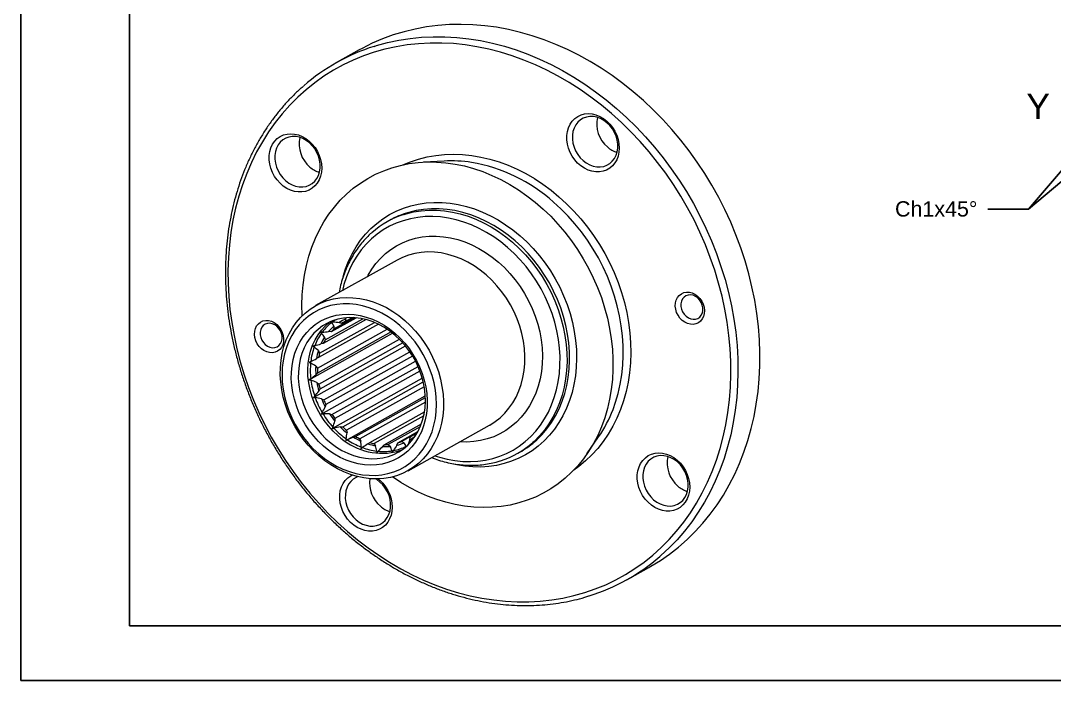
# Model space of a CAD drawing. Header units: millimetres. Extents: x 2429 to 2877, y 1091 to 1407.
# Drawn here: x 2429 to 2631.2, y 1091 to 1220.1 of the extents above; entities that cross this region are included whole.
import ezdxf
from ezdxf import colors
from ezdxf.entities.mleader import LeaderData, LeaderLine
from ezdxf.math import Vec2, Vec3

# ---------------------------------------------------------------- set-up
doc = ezdxf.new("R2010")
doc.units = ezdxf.units.MM
doc.linetypes.add('ACAD_ISO05W100', pattern=[33, 24, -3, 0, -3, 0, -3])
doc.layers.add('AM_5', color=3, linetype='Continuous', lineweight=25)
doc.layers.add('AM_BOR', color=2, linetype='ACAD_ISO05W100', lineweight=35)
doc.styles.get("Standard").update_dxf_attribs({"font": 'arial.ttf'})

# ---------------------------------------------------------------- blocks, each defined once
blk = doc.blocks.new('A3 ZTL')
for p, q in [((19.57, 280.82), (19.57, 9.78)), ((19.57, 9.78), (401.17, 9.78))]:
    blk.add_line(p, q)
at = {"layer": 'AM_BOR', "color": 135, "linetype": 'Continuous', "lineweight": 25}
for p, q in [((0, 0), (0, 290.61)), ((410.96, 0), (0, 0))]:
    blk.add_line(p, q, dxfattribs=at)

msp = doc.modelspace()

# ---------------------------------------------------------------- linework, layer by layer
at = {"color": 7, "linetype": 'Continuous', "lineweight": 15}
for p, q in [((2495.244, 1214.327), (2490.948, 1211.924)), ((2511.859, 1192.605), (2507.837, 1192.395)), ((2501.262, 1181.028), (2500.756, 1180.745)), ((2502.648, 1173.21), (2486.727, 1164.305)), ((2498.986, 1160.677), (2487.294, 1154.138)), ((2487.496, 1155.005), (2498.24, 1161.014)), ((2496.589, 1161.574), (2488.198, 1156.88)), ((2488.599, 1157.625), (2495.935, 1161.729)), ((2494.588, 1161.878), (2489.735, 1159.163)), ((2490.305, 1160.266), (2490.31, 1159.74)), ((2490.31, 1159.74), (2494.172, 1161.901)), ((2491.809, 1160.844), (2491.348, 1161.032)), ((2492.07, 1160.99), (2491.809, 1160.844)), ((2492.522, 1161.216), (2493.868, 1161.968)), ((2492.637, 1161.703), (2492.522, 1161.216)), ((2492.637, 1161.703), (2492.596, 1161.866)), ((2494.29, 1161.816), (2494.088, 1161.961)), ((2485.485, 1149.793), (2501.778, 1158.905)), ((2487.071, 1152.043), (2500.723, 1159.678)), ((2501.461, 1159.151), (2487.082, 1151.109)), ((2488.475, 1158.156), (2488.599, 1157.625)), ((2489.735, 1159.163), (2489.266, 1159.225)), ((2486.288, 1146.356), (2504.283, 1156.421)), ((2487.351, 1148.925), (2503.095, 1157.731)), ((2503.757, 1157.035), (2487.573, 1147.983)), ((2488.198, 1156.88), (2487.75, 1156.811)), ((2487.294, 1154.138), (2486.896, 1153.942)), ((2487.261, 1155.507), (2487.496, 1155.005)), ((2488.318, 1145.849), (2505.15, 1155.263)), ((2505.685, 1154.436), (2488.737, 1144.957)), ((2486.74, 1152.486), (2487.071, 1152.043)), ((2487.811, 1143.102), (2506.257, 1153.42)), ((2489.912, 1143.006), (2506.739, 1152.418)), ((2487.082, 1151.109), (2486.758, 1150.799)), ((2489.958, 1140.237), (2507.576, 1150.09)), ((2507.11, 1151.511), (2490.502, 1142.221)), ((2486.944, 1149.281), (2487.351, 1148.925)), ((2492.031, 1140.576), (2507.76, 1149.374)), ((2507.949, 1148.446), (2492.755, 1139.947)), ((2487.573, 1147.983), (2487.344, 1147.578)), ((2487.861, 1146.094), (2488.318, 1145.849)), ((2492.596, 1137.939), (2508.158, 1146.643)), ((2494.543, 1138.711), (2508.173, 1146.334)), ((2488.737, 1144.957), (2488.617, 1144.483)), ((2508.179, 1145.45), (2495.356, 1138.278)), ((2489.433, 1143.126), (2489.912, 1143.006)), ((2490.502, 1142.221), (2490.498, 1141.708)), ((2497.291, 1137.529), (2508.006, 1143.522)), ((2507.86, 1142.755), (2498.141, 1137.318)), ((2491.561, 1140.563), (2492.031, 1140.576)), ((2492.755, 1139.947), (2492.868, 1139.426)), ((2500.1, 1137.103), (2507.407, 1141.19)), ((2507.186, 1140.625), (2500.935, 1137.129)), ((2504.788, 1132.013), (2520.71, 1140.918)), ((2494.111, 1138.566), (2494.543, 1138.711)), ((2495.356, 1138.278), (2495.579, 1137.783)), ((2502.796, 1137.461), (2506.724, 1139.658)), ((2505.621, 1138.873), (2503.562, 1137.721)), ((2505.153, 1138.069), (2505.209, 1138.58)), ((2506.633, 1139.492), (2505.858, 1139.058)), ((2505.858, 1139.058), (2506.302, 1138.938)), ((2539.773, 1135.297), (2542.057, 1138.613)), ((2496.924, 1137.261), (2497.291, 1137.529)), ((2498.141, 1137.318), (2498.46, 1136.88)), ((2499.822, 1136.729), (2500.1, 1137.103)), ((2500.935, 1137.129), (2501.329, 1136.774)), ((2502.624, 1137.004), (2502.796, 1137.461)), ((2503.562, 1137.721), (2504.008, 1137.473)), ((2526.14, 1135.361), (2526.645, 1135.644)), ((2547.573, 1110.684), (2551.869, 1113.087))]:
    msp.add_line(p, q, dxfattribs=at)
at = {"color": 7, "linetype": 'Continuous', "lineweight": 15, "flags": 128}
for points in [[(2551.869, 1113.087), (2552.257, 1113.307), (2554.134, 1114.457), (2555.944, 1115.715), (2557.684, 1117.076), (2559.35, 1118.538), (2560.939, 1120.098), (2562.446, 1121.753), (2563.87, 1123.498), (2565.206, 1125.331), (2566.452, 1127.246), (2567.605, 1129.241), (2568.662, 1131.31), (2569.622, 1133.449), (2570.482, 1135.654), (2571.241, 1137.92), (2571.896, 1140.241), (2572.447, 1142.613), (2572.891, 1145.031), (2573.229, 1147.49), (2573.459, 1149.983), (2573.581, 1152.507), (2573.595, 1155.054), (2573.501, 1157.62), (2573.298, 1160.2), (2572.988, 1162.787), (2572.57, 1165.376), (2572.046, 1167.961), (2571.418, 1170.538), (2570.685, 1173.099), (2569.851, 1175.64), (2568.916, 1178.155), (2567.883, 1180.639), (2566.755, 1183.086), (2565.532, 1185.492), (2564.219, 1187.85), (2562.817, 1190.156), (2561.331, 1192.404), (2559.763, 1194.591), (2558.116, 1196.71), (2556.394, 1198.758), (2554.602, 1200.73), (2552.742, 1202.622), (2550.819, 1204.43), (2548.837, 1206.149), (2546.8, 1207.777), (2544.712, 1209.309), (2542.579, 1210.742), (2540.405, 1212.074), (2538.194, 1213.3), (2535.952, 1214.42), (2533.683, 1215.429), (2531.391, 1216.327), (2529.083, 1217.11), (2526.763, 1217.778), (2524.436, 1218.329), (2522.107, 1218.761), (2519.781, 1219.074), (2517.463, 1219.268), (2515.159, 1219.341), (2512.873, 1219.293), (2510.61, 1219.125), (2508.374, 1218.837), (2506.172, 1218.43), (2504.008, 1217.904), (2501.885, 1217.261), (2499.81, 1216.501), (2497.786, 1215.628), (2495.818, 1214.642), (2495.244, 1214.327)], [(2544.58, 1201.898), (2542.59, 1203.555), (2540.547, 1205.119), (2538.456, 1206.585), (2536.322, 1207.952), (2534.15, 1209.215), (2531.943, 1210.372), (2529.708, 1211.421), (2527.449, 1212.359), (2525.17, 1213.184), (2522.877, 1213.895), (2520.575, 1214.489), (2518.27, 1214.966), (2515.965, 1215.324), (2513.666, 1215.563), (2511.379, 1215.682), (2509.108, 1215.681), (2506.858, 1215.559), (2504.634, 1215.318), (2502.441, 1214.958), (2500.285, 1214.478), (2498.168, 1213.882), (2496.097, 1213.169), (2494.076, 1212.341), (2492.109, 1211.401), (2490.201, 1210.35), (2488.355, 1209.19), (2486.576, 1207.925), (2484.868, 1206.556), (2483.235, 1205.088), (2481.679, 1203.522), (2480.205, 1201.863), (2478.816, 1200.115), (2477.514, 1198.28), (2476.304, 1196.364), (2475.186, 1194.37), (2474.164, 1192.302), (2473.241, 1190.166), (2472.417, 1187.965), (2471.695, 1185.706), (2471.077, 1183.392), (2470.563, 1181.029), (2470.156, 1178.622), (2469.855, 1176.176), (2469.662, 1173.697), (2469.576, 1171.191), (2469.599, 1168.661), (2469.73, 1166.115), (2469.969, 1163.558), (2470.314, 1160.995), (2470.767, 1158.433), (2471.324, 1155.876), (2471.986, 1153.33), (2472.751, 1150.801), (2473.617, 1148.295), (2474.583, 1145.816), (2475.645, 1143.372), (2476.802, 1140.965), (2478.051, 1138.603), (2479.39, 1136.291), (2480.815, 1134.032), (2482.324, 1131.833), (2483.913, 1129.698), (2485.578, 1127.632), (2487.317, 1125.64), (2489.124, 1123.725), (2490.997, 1121.892), (2492.93, 1120.145), (2494.92, 1118.488), (2496.963, 1116.924), (2499.054, 1115.458), (2501.188, 1114.091), (2503.36, 1112.828), (2505.567, 1111.671), (2507.802, 1110.622), (2510.062, 1109.684), (2512.34, 1108.859), (2514.633, 1108.148), (2516.935, 1107.554), (2519.24, 1107.077), (2521.545, 1106.719), (2523.844, 1106.48), (2526.131, 1106.361), (2528.402, 1106.362), (2530.652, 1106.484), (2532.876, 1106.725), (2535.069, 1107.085), (2537.226, 1107.565), (2539.342, 1108.161), (2541.413, 1108.874), (2543.434, 1109.702), (2545.401, 1110.642), (2547.31, 1111.693), (2549.155, 1112.853), (2550.934, 1114.118), (2552.642, 1115.487), (2554.276, 1116.955), (2555.831, 1118.521), (2557.305, 1120.179), (2558.694, 1121.928), (2559.996, 1123.763), (2561.207, 1125.679), (2562.324, 1127.673), (2563.346, 1129.741), (2564.27, 1131.877), (2565.093, 1134.078), (2565.815, 1136.337), (2566.433, 1138.651), (2566.947, 1141.014), (2567.354, 1143.421), (2567.655, 1145.867), (2567.848, 1148.346), (2567.934, 1150.852), (2567.911, 1153.382), (2567.78, 1155.928), (2567.542, 1158.485), (2567.196, 1161.048), (2566.744, 1163.61), (2566.186, 1166.167), (2565.524, 1168.713), (2564.759, 1171.242), (2563.893, 1173.748), (2562.928, 1176.226), (2561.865, 1178.671), (2560.708, 1181.078), (2559.459, 1183.44), (2558.12, 1185.752), (2556.695, 1188.011), (2555.186, 1190.21), (2553.597, 1192.345), (2551.932, 1194.411), (2550.194, 1196.403), (2548.386, 1198.318), (2546.514, 1200.151), (2544.58, 1201.898)], [(2543.651, 1200.428), (2544.259, 1199.831), (2544.796, 1199.155), (2545.251, 1198.416), (2545.615, 1197.628), (2545.879, 1196.81), (2546.038, 1195.977), (2546.089, 1195.149), (2546.031, 1194.342), (2545.865, 1193.573), (2545.593, 1192.86), (2545.223, 1192.217), (2544.763, 1191.659), (2544.22, 1191.196), (2543.609, 1190.839), (2542.94, 1190.596), (2542.23, 1190.471), (2541.492, 1190.467), (2540.743, 1190.585), (2539.998, 1190.822), (2539.274, 1191.172), (2538.586, 1191.629), (2537.948, 1192.182), (2537.374, 1192.82), (2536.877, 1193.53), (2536.466, 1194.295), (2536.151, 1195.1), (2535.939, 1195.928), (2535.833, 1196.761), (2535.837, 1197.581), (2535.95, 1198.371), (2536.169, 1199.113), (2536.491, 1199.793), (2536.907, 1200.395), (2537.41, 1200.907), (2537.988, 1201.318), (2538.63, 1201.619), (2539.321, 1201.804), (2540.047, 1201.868), (2540.793, 1201.811), (2541.542, 1201.633), (2542.278, 1201.339), (2542.986, 1200.934), (2543.651, 1200.428)], [(2543.693, 1200.08), (2543.073, 1200.548), (2542.41, 1200.913), (2541.722, 1201.167), (2541.025, 1201.303), (2540.336, 1201.319), (2539.672, 1201.212), (2539.049, 1200.987), (2538.484, 1200.649), (2537.99, 1200.205), (2537.578, 1199.668), (2537.26, 1199.05), (2537.042, 1198.366), (2536.931, 1197.634), (2536.929, 1196.871), (2537.036, 1196.096), (2537.249, 1195.328), (2537.564, 1194.586), (2537.972, 1193.889), (2538.464, 1193.253), (2539.027, 1192.694), (2539.647, 1192.226), (2540.309, 1191.861), (2540.998, 1191.607), (2541.695, 1191.471), (2542.384, 1191.456), (2543.048, 1191.562), (2543.67, 1191.787), (2544.236, 1192.126), (2544.73, 1192.569), (2545.142, 1193.107), (2545.46, 1193.725), (2545.678, 1194.408), (2545.789, 1195.141), (2545.791, 1195.904), (2545.684, 1196.679), (2545.47, 1197.447), (2545.156, 1198.189), (2544.748, 1198.886), (2544.256, 1199.522), (2543.693, 1200.08)], [(2485.468, 1196.503), (2486.075, 1195.905), (2486.612, 1195.23), (2487.068, 1194.49), (2487.431, 1193.703), (2487.696, 1192.884), (2487.855, 1192.052), (2487.906, 1191.223), (2487.848, 1190.416), (2487.681, 1189.648), (2487.41, 1188.935), (2487.04, 1188.292), (2486.579, 1187.733), (2486.037, 1187.271), (2485.425, 1186.914), (2484.757, 1186.67), (2484.047, 1186.546), (2483.309, 1186.542), (2482.56, 1186.66), (2481.815, 1186.896), (2481.091, 1187.247), (2480.403, 1187.704), (2479.765, 1188.257), (2479.191, 1188.895), (2478.693, 1189.604), (2478.283, 1190.37), (2477.968, 1191.175), (2477.756, 1192.003), (2477.65, 1192.836), (2477.654, 1193.656), (2477.766, 1194.445), (2477.986, 1195.188), (2478.307, 1195.868), (2478.724, 1196.47), (2479.227, 1196.982), (2479.805, 1197.393), (2480.447, 1197.694), (2481.138, 1197.879), (2481.864, 1197.943), (2482.61, 1197.886), (2483.358, 1197.708), (2484.095, 1197.414), (2484.803, 1197.009), (2485.468, 1196.503)], [(2485.51, 1196.155), (2484.89, 1196.623), (2484.227, 1196.988), (2483.539, 1197.242), (2482.841, 1197.378), (2482.152, 1197.393), (2481.488, 1197.287), (2480.866, 1197.062), (2480.301, 1196.723), (2479.806, 1196.28), (2479.395, 1195.743), (2479.076, 1195.124), (2478.859, 1194.441), (2478.748, 1193.708), (2478.745, 1192.945), (2478.852, 1192.17), (2479.066, 1191.402), (2479.381, 1190.661), (2479.789, 1189.963), (2480.28, 1189.327), (2480.843, 1188.769), (2481.464, 1188.301), (2482.126, 1187.936), (2482.814, 1187.682), (2483.512, 1187.546), (2484.201, 1187.531), (2484.865, 1187.637), (2485.487, 1187.862), (2486.052, 1188.201), (2486.547, 1188.644), (2486.958, 1189.181), (2487.277, 1189.799), (2487.494, 1190.483), (2487.606, 1191.215), (2487.608, 1191.979), (2487.501, 1192.754), (2487.287, 1193.521), (2486.972, 1194.263), (2486.564, 1194.961), (2486.073, 1195.596), (2485.51, 1196.155)], [(2484.104, 1162.34), (2484.099, 1162.43), (2484.043, 1164.432), (2484.096, 1166.414), (2484.258, 1168.367), (2484.528, 1170.286), (2484.905, 1172.163), (2485.388, 1173.992), (2485.975, 1175.765), (2486.664, 1177.477), (2487.452, 1179.122), (2488.337, 1180.693), (2489.316, 1182.185), (2490.384, 1183.593), (2491.539, 1184.912), (2492.776, 1186.136), (2494.09, 1187.262), (2495.478, 1188.285), (2496.933, 1189.202), (2498.451, 1190.01), (2500.027, 1190.705), (2501.654, 1191.285), (2503.326, 1191.749), (2505.039, 1192.093), (2506.786, 1192.318), (2508.56, 1192.423), (2510.355, 1192.406), (2512.164, 1192.269), (2513.982, 1192.01), (2515.802, 1191.633), (2517.617, 1191.137), (2519.42, 1190.525), (2521.206, 1189.798), (2522.967, 1188.96), (2524.699, 1188.014), (2526.393, 1186.962), (2528.045, 1185.809), (2529.648, 1184.558), (2531.197, 1183.214), (2532.686, 1181.783), (2534.109, 1180.268), (2535.463, 1178.676), (2536.741, 1177.013), (2537.939, 1175.283), (2539.053, 1173.494), (2540.079, 1171.651), (2541.014, 1169.762), (2541.853, 1167.833), (2542.595, 1165.871), (2543.235, 1163.883), (2543.773, 1161.876), (2544.206, 1159.857), (2544.532, 1157.835), (2544.75, 1155.814), (2544.861, 1153.804), (2544.862, 1151.811), (2544.754, 1149.843), (2544.538, 1147.906), (2544.215, 1146.007), (2543.784, 1144.153), (2543.249, 1142.352), (2542.611, 1140.608), (2541.872, 1138.929), (2541.035, 1137.32), (2540.103, 1135.788), (2539.079, 1134.337), (2537.966, 1132.973), (2536.77, 1131.701), (2535.494, 1130.526), (2534.142, 1129.451), (2532.72, 1128.48), (2531.233, 1127.617), (2529.686, 1126.866), (2528.084, 1126.228), (2526.433, 1125.706), (2524.74, 1125.301), (2523.009, 1125.016), (2521.248, 1124.851), (2519.463, 1124.808), (2517.66, 1124.885), (2515.845, 1125.083), (2514.026, 1125.401), (2512.208, 1125.838), (2510.398, 1126.392), (2508.602, 1127.061), (2506.828, 1127.844), (2505.08, 1128.737), (2503.367, 1129.736), (2501.741, 1130.806)], [(2561.392, 1166.164), (2561.836, 1165.708), (2562.206, 1165.179), (2562.486, 1164.597), (2562.668, 1163.984), (2562.742, 1163.364), (2562.708, 1162.761), (2562.565, 1162.197), (2562.32, 1161.695), (2561.982, 1161.274), (2561.564, 1160.949), (2561.081, 1160.734), (2560.553, 1160.637), (2560, 1160.661), (2559.443, 1160.806), (2558.903, 1161.066), (2558.402, 1161.431), (2557.958, 1161.886), (2557.588, 1162.415), (2557.307, 1162.997), (2557.126, 1163.61), (2557.051, 1164.23), (2557.086, 1164.834), (2557.228, 1165.397), (2557.474, 1165.899), (2557.812, 1166.321), (2558.23, 1166.645), (2558.713, 1166.86), (2559.241, 1166.957), (2559.794, 1166.933), (2560.351, 1166.788), (2560.891, 1166.528), (2561.392, 1166.164)], [(2561.434, 1165.816), (2560.997, 1166.126), (2560.525, 1166.33), (2560.042, 1166.418), (2559.572, 1166.386), (2559.139, 1166.236), (2558.763, 1165.975), (2558.465, 1165.616), (2558.259, 1165.177), (2558.156, 1164.68), (2558.16, 1164.151), (2558.271, 1163.615), (2558.484, 1163.099), (2558.788, 1162.63), (2559.169, 1162.23), (2559.605, 1161.921), (2560.077, 1161.717), (2560.56, 1161.629), (2561.03, 1161.66), (2561.464, 1161.811), (2561.839, 1162.072), (2562.137, 1162.431), (2562.343, 1162.87), (2562.447, 1163.366), (2562.443, 1163.896), (2562.331, 1164.432), (2562.118, 1164.948), (2561.814, 1165.417), (2561.434, 1165.816)], [(2504.14, 1161.426), (2505.233, 1160.407), (2506.261, 1159.305), (2507.218, 1158.127), (2508.097, 1156.88), (2508.891, 1155.574), (2509.595, 1154.218), (2510.205, 1152.82), (2510.716, 1151.39), (2511.126, 1149.938), (2511.43, 1148.474), (2511.627, 1147.008), (2511.715, 1145.549), (2511.695, 1144.109), (2511.566, 1142.696), (2511.329, 1141.32), (2510.985, 1139.991), (2510.537, 1138.718), (2509.989, 1137.51), (2509.343, 1136.374), (2508.605, 1135.319), (2507.778, 1134.351), (2506.87, 1133.478), (2505.885, 1132.705), (2504.832, 1132.037), (2503.716, 1131.48), (2502.547, 1131.036), (2501.33, 1130.71), (2500.076, 1130.503), (2498.792, 1130.416), (2497.488, 1130.451), (2496.171, 1130.606), (2494.852, 1130.882), (2493.539, 1131.275), (2492.241, 1131.784), (2490.967, 1132.405), (2489.726, 1133.133), (2488.526, 1133.964), (2487.376, 1134.892), (2486.283, 1135.91), (2485.254, 1137.013), (2484.297, 1138.191), (2483.419, 1139.437), (2482.625, 1140.743), (2481.92, 1142.1), (2481.31, 1143.498), (2480.799, 1144.928), (2480.39, 1146.38), (2480.086, 1147.844), (2479.889, 1149.31), (2479.8, 1150.768), (2479.82, 1152.209), (2479.95, 1153.622), (2480.187, 1154.997), (2480.53, 1156.326), (2480.978, 1157.599), (2481.527, 1158.808), (2482.172, 1159.944), (2482.911, 1160.999), (2483.737, 1161.967), (2484.646, 1162.84), (2485.63, 1163.613), (2486.684, 1164.28), (2487.799, 1164.838), (2488.969, 1165.281), (2490.185, 1165.608), (2491.439, 1165.815), (2492.723, 1165.901), (2494.028, 1165.867), (2495.344, 1165.711), (2496.663, 1165.436), (2497.976, 1165.042), (2499.274, 1164.534), (2500.548, 1163.913), (2501.789, 1163.185), (2502.989, 1162.354), (2504.14, 1161.426)], [(2503.181, 1160.426), (2502.063, 1161.326), (2500.895, 1162.129), (2499.687, 1162.83), (2498.447, 1163.423), (2497.184, 1163.904), (2495.907, 1164.269), (2494.625, 1164.516), (2493.348, 1164.644), (2492.084, 1164.65), (2490.844, 1164.536), (2489.635, 1164.302), (2488.466, 1163.949), (2487.347, 1163.48), (2486.284, 1162.899), (2485.286, 1162.21), (2484.36, 1161.418), (2483.512, 1160.528), (2482.749, 1159.547), (2482.076, 1158.481), (2481.498, 1157.34), (2481.019, 1156.13), (2480.643, 1154.861), (2480.372, 1153.541), (2480.208, 1152.18), (2480.152, 1150.789), (2480.205, 1149.376), (2480.367, 1147.953), (2480.636, 1146.529), (2481.01, 1145.115), (2481.487, 1143.721), (2482.063, 1142.357), (2482.734, 1141.032), (2483.495, 1139.757), (2484.341, 1138.54), (2485.266, 1137.391), (2486.262, 1136.317), (2487.324, 1135.326), (2488.442, 1134.426), (2489.609, 1133.623), (2490.818, 1132.922), (2492.058, 1132.329), (2493.321, 1131.848), (2494.598, 1131.483), (2495.88, 1131.236), (2497.157, 1131.109), (2498.42, 1131.102), (2499.661, 1131.216), (2500.87, 1131.451), (2502.038, 1131.803), (2503.158, 1132.272), (2504.22, 1132.853), (2505.218, 1133.542), (2506.144, 1134.334), (2506.992, 1135.224), (2507.755, 1136.206), (2508.428, 1137.271), (2509.006, 1138.413), (2509.485, 1139.622), (2509.862, 1140.892), (2510.133, 1142.211), (2510.297, 1143.572), (2510.352, 1144.963), (2510.299, 1146.376), (2510.138, 1147.799), (2509.869, 1149.223), (2509.494, 1150.637), (2509.018, 1152.031), (2508.442, 1153.396), (2507.771, 1154.72), (2507.009, 1155.995), (2506.163, 1157.212), (2505.239, 1158.361), (2504.242, 1159.435), (2503.181, 1160.426)], [(2502.23, 1158.92), (2503.215, 1157.996), (2504.137, 1156.991), (2504.987, 1155.912), (2505.758, 1154.769), (2506.445, 1153.57), (2507.042, 1152.325), (2507.544, 1151.045), (2507.947, 1149.738), (2508.248, 1148.417), (2508.444, 1147.092), (2508.534, 1145.773), (2508.517, 1144.471), (2508.393, 1143.196), (2508.164, 1141.959), (2507.83, 1140.769), (2507.395, 1139.637), (2506.863, 1138.571), (2506.237, 1137.58), (2505.522, 1136.672), (2504.725, 1135.854), (2503.852, 1135.133), (2502.909, 1134.515), (2501.905, 1134.004), (2500.847, 1133.605), (2499.744, 1133.32), (2498.605, 1133.153), (2497.438, 1133.105), (2496.255, 1133.175), (2495.063, 1133.364), (2493.873, 1133.669), (2492.694, 1134.089), (2491.535, 1134.62), (2490.406, 1135.258), (2489.317, 1135.997), (2488.275, 1136.832), (2487.289, 1137.756), (2486.368, 1138.761), (2485.518, 1139.84), (2484.746, 1140.984), (2484.059, 1142.182), (2483.462, 1143.427), (2482.96, 1144.708), (2482.557, 1146.014), (2482.257, 1147.335), (2482.06, 1148.66), (2481.97, 1149.979), (2481.987, 1151.282), (2482.111, 1152.556), (2482.341, 1153.793), (2482.674, 1154.983), (2483.109, 1156.115), (2483.642, 1157.181), (2484.268, 1158.172), (2484.982, 1159.08), (2485.78, 1159.898), (2486.653, 1160.619), (2487.596, 1161.237), (2488.6, 1161.748), (2489.658, 1162.147), (2490.761, 1162.432), (2491.9, 1162.599), (2493.066, 1162.647), (2494.25, 1162.577), (2495.442, 1162.388), (2496.632, 1162.083), (2497.811, 1161.663), (2498.97, 1161.132), (2500.098, 1160.494), (2501.188, 1159.755), (2502.23, 1158.92)], [(2479.108, 1160.612), (2479.552, 1160.157), (2479.922, 1159.628), (2480.203, 1159.046), (2480.384, 1158.433), (2480.459, 1157.813), (2480.424, 1157.209), (2480.282, 1156.646), (2480.037, 1156.144), (2479.698, 1155.722), (2479.28, 1155.398), (2478.798, 1155.183), (2478.27, 1155.086), (2477.716, 1155.11), (2477.159, 1155.255), (2476.62, 1155.515), (2476.118, 1155.879), (2475.674, 1156.335), (2475.305, 1156.864), (2475.024, 1157.446), (2474.843, 1158.059), (2474.768, 1158.679), (2474.802, 1159.282), (2474.945, 1159.846), (2475.19, 1160.348), (2475.528, 1160.769), (2475.947, 1161.094), (2476.429, 1161.309), (2476.957, 1161.406), (2477.51, 1161.381), (2478.067, 1161.237), (2478.607, 1160.977), (2479.108, 1160.612)], [(2479.15, 1160.265), (2478.713, 1160.574), (2478.242, 1160.778), (2477.759, 1160.867), (2477.289, 1160.835), (2476.855, 1160.685), (2476.48, 1160.424), (2476.182, 1160.065), (2475.976, 1159.626), (2475.872, 1159.129), (2475.876, 1158.599), (2475.987, 1158.063), (2476.201, 1157.548), (2476.505, 1157.079), (2476.885, 1156.679), (2477.322, 1156.37), (2477.794, 1156.166), (2478.277, 1156.077), (2478.747, 1156.109), (2479.18, 1156.259), (2479.555, 1156.52), (2479.853, 1156.879), (2480.06, 1157.318), (2480.163, 1157.815), (2480.159, 1158.345), (2480.048, 1158.881), (2479.835, 1159.396), (2479.53, 1159.866), (2479.15, 1160.265)], [(2502.282, 1158.486), (2501.263, 1159.299), (2500.196, 1160.015), (2499.09, 1160.626), (2497.954, 1161.128), (2496.799, 1161.516), (2495.635, 1161.787), (2494.472, 1161.938), (2493.321, 1161.967), (2492.19, 1161.876), (2491.092, 1161.664), (2490.034, 1161.333), (2489.026, 1160.886), (2488.078, 1160.328), (2487.197, 1159.662), (2486.391, 1158.896), (2485.668, 1158.035), (2485.033, 1157.087), (2484.493, 1156.061), (2484.051, 1154.966), (2483.713, 1153.81), (2483.48, 1152.605), (2483.355, 1151.361), (2483.339, 1150.089), (2483.433, 1148.8), (2483.634, 1147.505), (2483.943, 1146.216), (2484.355, 1144.944), (2484.867, 1143.7), (2485.475, 1142.495), (2486.173, 1141.34), (2486.955, 1140.246), (2487.815, 1139.22), (2488.745, 1138.273), (2489.736, 1137.413), (2490.781, 1136.648), (2491.869, 1135.984), (2492.991, 1135.426), (2494.137, 1134.981), (2495.298, 1134.651), (2496.463, 1134.44), (2497.621, 1134.35), (2498.763, 1134.381), (2499.879, 1134.533), (2500.959, 1134.805), (2501.992, 1135.194), (2502.971, 1135.697), (2503.887, 1136.31), (2504.731, 1137.026), (2505.497, 1137.841), (2506.176, 1138.746), (2506.765, 1139.734), (2507.256, 1140.796), (2507.647, 1141.923), (2507.932, 1143.104), (2508.111, 1144.33), (2508.182, 1145.59), (2508.143, 1146.872), (2507.995, 1148.165), (2507.74, 1149.459), (2507.38, 1150.741), (2506.917, 1152), (2506.356, 1153.226), (2505.703, 1154.407), (2504.961, 1155.533), (2504.139, 1156.594), (2503.243, 1157.581), (2502.282, 1158.486)], [(2557.434, 1134.074), (2558.041, 1133.477), (2558.578, 1132.801), (2559.033, 1132.062), (2559.397, 1131.274), (2559.661, 1130.456), (2559.821, 1129.623), (2559.872, 1128.795), (2559.814, 1127.988), (2559.647, 1127.219), (2559.376, 1126.506), (2559.006, 1125.864), (2558.545, 1125.305), (2558.003, 1124.842), (2557.391, 1124.485), (2556.723, 1124.242), (2556.012, 1124.117), (2555.275, 1124.113), (2554.526, 1124.231), (2553.781, 1124.468), (2553.057, 1124.818), (2552.368, 1125.275), (2551.73, 1125.828), (2551.157, 1126.466), (2550.659, 1127.176), (2550.249, 1127.941), (2549.934, 1128.746), (2549.721, 1129.574), (2549.616, 1130.407), (2549.62, 1131.227), (2549.732, 1132.017), (2549.952, 1132.759), (2550.273, 1133.439), (2550.69, 1134.041), (2551.193, 1134.554), (2551.771, 1134.964), (2552.413, 1135.265), (2553.104, 1135.45), (2553.83, 1135.514), (2554.575, 1135.457), (2555.324, 1135.28), (2556.061, 1134.985), (2556.769, 1134.581), (2557.434, 1134.074)], [(2557.476, 1133.727), (2556.855, 1134.194), (2556.193, 1134.56), (2555.504, 1134.813), (2554.807, 1134.95), (2554.118, 1134.965), (2553.454, 1134.858), (2552.832, 1134.633), (2552.267, 1134.295), (2551.772, 1133.851), (2551.36, 1133.314), (2551.042, 1132.696), (2550.825, 1132.012), (2550.713, 1131.28), (2550.711, 1130.517), (2550.818, 1129.742), (2551.032, 1128.974), (2551.346, 1128.232), (2551.755, 1127.535), (2552.246, 1126.899), (2552.809, 1126.34), (2553.429, 1125.872), (2554.092, 1125.507), (2554.78, 1125.253), (2555.478, 1125.117), (2556.167, 1125.102), (2556.83, 1125.208), (2557.453, 1125.434), (2558.018, 1125.772), (2558.513, 1126.215), (2558.924, 1126.753), (2559.243, 1127.371), (2559.46, 1128.055), (2559.571, 1128.787), (2559.573, 1129.55), (2559.466, 1130.325), (2559.253, 1131.093), (2558.938, 1131.835), (2558.53, 1132.532), (2558.039, 1133.168), (2557.476, 1133.727)], [(2498.917, 1130.419), (2499.25, 1130.149), (2499.858, 1129.552), (2500.395, 1128.876), (2500.85, 1128.137), (2501.214, 1127.349), (2501.478, 1126.53), (2501.638, 1125.698), (2501.689, 1124.869), (2501.63, 1124.062), (2501.464, 1123.294), (2501.193, 1122.581), (2500.823, 1121.938), (2500.362, 1121.38), (2499.82, 1120.917), (2499.208, 1120.56), (2498.54, 1120.317), (2497.829, 1120.192), (2497.091, 1120.188), (2496.342, 1120.306), (2495.598, 1120.543), (2494.873, 1120.893), (2494.185, 1121.35), (2493.547, 1121.903), (2492.973, 1122.541), (2492.476, 1123.251), (2492.065, 1124.016), (2491.751, 1124.821), (2491.538, 1125.649), (2491.433, 1126.482), (2491.436, 1127.302), (2491.549, 1128.091), (2491.768, 1128.834), (2492.09, 1129.514), (2492.506, 1130.116), (2493.009, 1130.628), (2493.588, 1131.039), (2493.84, 1131.174)], [(2494.989, 1130.848), (2494.649, 1130.708), (2494.083, 1130.369), (2493.589, 1129.926), (2493.177, 1129.389), (2492.859, 1128.771), (2492.641, 1128.087), (2492.53, 1127.354), (2492.528, 1126.591), (2492.635, 1125.816), (2492.848, 1125.049), (2493.163, 1124.307), (2493.571, 1123.609), (2494.063, 1122.974), (2494.626, 1122.415), (2495.246, 1121.947), (2495.909, 1121.582), (2496.597, 1121.328), (2497.294, 1121.192), (2497.983, 1121.177), (2498.647, 1121.283), (2499.269, 1121.508), (2499.835, 1121.847), (2500.329, 1122.29), (2500.741, 1122.827), (2501.059, 1123.446), (2501.277, 1124.129), (2501.388, 1124.862), (2501.39, 1125.625), (2501.283, 1126.4), (2501.07, 1127.168), (2500.755, 1127.909), (2500.347, 1128.607), (2499.855, 1129.243), (2499.292, 1129.801), (2499.292, 1129.801)], [(2499.292, 1129.801), (2498.672, 1130.269), (2498.436, 1130.414)]]:
    msp.add_lwpolyline(points, dxfattribs=at)
at = {"color": 8, "linetype": 'Continuous', "lineweight": 15, "flags": 128}
for points in [[(2498.135, 1215.036), (2498.645, 1215.194), (2500.789, 1215.779), (2502.973, 1216.245), (2505.192, 1216.593), (2507.442, 1216.821), (2509.717, 1216.929), (2512.013, 1216.916), (2514.325, 1216.783), (2516.647, 1216.53), (2518.975, 1216.157), (2521.304, 1215.665), (2523.628, 1215.056), (2525.943, 1214.33), (2528.243, 1213.489), (2530.524, 1212.535), (2532.781, 1211.471), (2535.008, 1210.297), (2537.201, 1209.018), (2539.355, 1207.635), (2541.466, 1206.152), (2543.528, 1204.572), (2545.539, 1202.898)], [(2545.539, 1202.898), (2547.492, 1201.134), (2549.384, 1199.284), (2551.21, 1197.351), (2552.968, 1195.34), (2554.653, 1193.256), (2556.261, 1191.103), (2557.788, 1188.885), (2559.233, 1186.607), (2560.59, 1184.274), (2561.859, 1181.892), (2563.035, 1179.465), (2564.116, 1176.999), (2565.1, 1174.498), (2565.985, 1171.969), (2566.768, 1169.417), (2567.449, 1166.848), (2568.025, 1164.266), (2568.496, 1161.679), (2568.86, 1159.09), (2569.117, 1156.506), (2569.265, 1153.932), (2569.306, 1151.375), (2569.238, 1148.839), (2569.061, 1146.33), (2568.777, 1143.853), (2568.386, 1141.414), (2567.888, 1139.018), (2567.285, 1136.671), (2566.578, 1134.377), (2565.769, 1132.141), (2564.858, 1129.968), (2563.849, 1127.863), (2562.744, 1125.831), (2561.544, 1123.875), (2560.253, 1122.001), (2558.872, 1120.211), (2557.406, 1118.511), (2555.858, 1116.903), (2554.23, 1115.392), (2554.019, 1115.208)], [(2503.803, 1191.857), (2505.24, 1192.445), (2506.854, 1192.976), (2508.512, 1193.39), (2510.207, 1193.687), (2511.933, 1193.864), (2513.685, 1193.922), (2515.454, 1193.859), (2517.236, 1193.676), (2519.023, 1193.375), (2520.81, 1192.955), (2522.589, 1192.419), (2524.354, 1191.768), (2526.098, 1191.005), (2527.816, 1190.133), (2529.5, 1189.154), (2531.146, 1188.073), (2532.746, 1186.893), (2534.295, 1185.619)], [(2492.079, 1170.002), (2492.557, 1171.519), (2493.151, 1173.022), (2493.843, 1174.457), (2494.632, 1175.818), (2495.513, 1177.1), (2496.482, 1178.295), (2497.535, 1179.398), (2498.667, 1180.404), (2499.873, 1181.309), (2501.147, 1182.108), (2502.482, 1182.798), (2503.874, 1183.375), (2505.315, 1183.836), (2506.799, 1184.18), (2508.318, 1184.405), (2509.866, 1184.509), (2511.435, 1184.493), (2513.019, 1184.356), (2514.609, 1184.099), (2516.198, 1183.723), (2517.78, 1183.231), (2519.346, 1182.623), (2520.889, 1181.904), (2522.402, 1181.076), (2523.878, 1180.143), (2525.31, 1179.11), (2526.692, 1177.981)], [(2544.883, 1143.996), (2545.385, 1145.407), (2545.892, 1147.148), (2546.297, 1148.939), (2546.596, 1150.775), (2546.79, 1152.646), (2546.876, 1154.548), (2546.856, 1156.473), (2546.729, 1158.413), (2546.496, 1160.361), (2546.157, 1162.311), (2545.714, 1164.255), (2545.168, 1166.185), (2544.521, 1168.095), (2543.776, 1169.977), (2542.936, 1171.824), (2542.004, 1173.63), (2540.982, 1175.388), (2539.876, 1177.09), (2538.688, 1178.732), (2537.425, 1180.307), (2536.089, 1181.808), (2534.686, 1183.231), (2533.222, 1184.57)], [(2534.295, 1185.619), (2535.787, 1184.254), (2537.218, 1182.806), (2538.581, 1181.277), (2539.871, 1179.675), (2541.085, 1178.005), (2542.217, 1176.272), (2543.263, 1174.484), (2544.22, 1172.647), (2545.084, 1170.768), (2545.852, 1168.853), (2546.521, 1166.909), (2547.089, 1164.944), (2547.554, 1162.964), (2547.913, 1160.978), (2548.166, 1158.991), (2548.312, 1157.013), (2548.349, 1155.048), (2548.279, 1153.106), (2548.101, 1151.192), (2547.816, 1149.314), (2547.425, 1147.479), (2546.93, 1145.693), (2546.331, 1143.964), (2545.632, 1142.296), (2544.835, 1140.697), (2543.942, 1139.172), (2542.958, 1137.727), (2541.886, 1136.367), (2540.729, 1135.096), (2539.492, 1133.92), (2538.179, 1132.844), (2537.203, 1132.141)], [(2504.039, 1182.159), (2504.426, 1182.276), (2505.865, 1182.628), (2507.34, 1182.862), (2508.844, 1182.979), (2510.37, 1182.977), (2511.91, 1182.856), (2513.458, 1182.616), (2515.006, 1182.26), (2516.546, 1181.788), (2518.071, 1181.204), (2519.575, 1180.508), (2521.049, 1179.706), (2522.487, 1178.801), (2523.882, 1177.797), (2525.228, 1176.699)], [(2525.733, 1176.981), (2524.388, 1178.08), (2522.993, 1179.084), (2521.555, 1179.989), (2520.08, 1180.791), (2518.577, 1181.486), (2517.051, 1182.071), (2515.511, 1182.543), (2513.963, 1182.899), (2512.415, 1183.138), (2510.875, 1183.259), (2509.349, 1183.262), (2507.845, 1183.145), (2506.371, 1182.91), (2504.932, 1182.559), (2504.691, 1182.487)], [(2524.269, 1175.699), (2522.946, 1176.778), (2521.573, 1177.762), (2520.157, 1178.646), (2518.705, 1179.426), (2517.224, 1180.099), (2515.722, 1180.66), (2514.206, 1181.108), (2512.684, 1181.439), (2511.163, 1181.652), (2509.651, 1181.746), (2508.156, 1181.72), (2506.684, 1181.576), (2505.243, 1181.313), (2503.841, 1180.932), (2502.484, 1180.436), (2501.179, 1179.827), (2499.933, 1179.109), (2498.752, 1178.284), (2497.641, 1177.356), (2496.607, 1176.331), (2495.654, 1175.214), (2494.787, 1174.01), (2494.01, 1172.725), (2493.328, 1171.365), (2492.744, 1169.938), (2492.26, 1168.45), (2491.948, 1167.225)], [(2496.841, 1169.962), (2496.994, 1170.25), (2497.709, 1171.438), (2498.515, 1172.543), (2499.408, 1173.56), (2500.382, 1174.482), (2501.432, 1175.303), (2502.551, 1176.019), (2503.733, 1176.625), (2504.97, 1177.118), (2506.254, 1177.494), (2507.58, 1177.752), (2508.937, 1177.889), (2510.318, 1177.906), (2511.716, 1177.801), (2513.12, 1177.576), (2514.524, 1177.232), (2515.918, 1176.771), (2517.294, 1176.196), (2518.644, 1175.509), (2519.96, 1174.717), (2521.233, 1173.822), (2522.457, 1172.83)], [(2526.692, 1177.981), (2528.016, 1176.762), (2529.278, 1175.459), (2530.47, 1174.077), (2531.587, 1172.623), (2532.625, 1171.103), (2533.578, 1169.526), (2534.442, 1167.897), (2535.213, 1166.226), (2535.887, 1164.519), (2536.461, 1162.784), (2536.932, 1161.03), (2537.299, 1159.264), (2537.559, 1157.496), (2537.712, 1155.733), (2537.756, 1153.983), (2537.691, 1152.255), (2537.518, 1150.557), (2537.238, 1148.896), (2536.851, 1147.281), (2536.36, 1145.718), (2535.767, 1144.216), (2535.075, 1142.78), (2534.286, 1141.419), (2533.405, 1140.138), (2532.436, 1138.943), (2531.383, 1137.839), (2530.251, 1136.833), (2529.045, 1135.928), (2527.771, 1135.129), (2526.435, 1134.439), (2525.044, 1133.862), (2523.603, 1133.401), (2522.119, 1133.057), (2520.6, 1132.832), (2519.052, 1132.728), (2517.482, 1132.744), (2515.899, 1132.881), (2514.309, 1133.138), (2512.719, 1133.514), (2512.565, 1133.557)], [(2525.228, 1176.699), (2526.517, 1175.512), (2527.744, 1174.241), (2528.903, 1172.894), (2529.988, 1171.476), (2530.994, 1169.994), (2531.917, 1168.454), (2532.751, 1166.866), (2533.494, 1165.235), (2534.141, 1163.57), (2534.69, 1161.879), (2535.137, 1160.17), (2535.481, 1158.451), (2535.72, 1156.729), (2535.853, 1155.014), (2535.879, 1153.314), (2535.798, 1151.636), (2535.611, 1149.988), (2535.318, 1148.379), (2534.921, 1146.817), (2534.421, 1145.307), (2533.822, 1143.859), (2533.125, 1142.478), (2532.335, 1141.171), (2531.454, 1139.945), (2530.488, 1138.805), (2529.441, 1137.757), (2529.193, 1137.533)], [(2529.497, 1137.639), (2529.946, 1138.039), (2530.994, 1139.088), (2531.96, 1140.228), (2532.84, 1141.454), (2533.631, 1142.761), (2534.327, 1144.141), (2534.927, 1145.59), (2535.426, 1147.099), (2535.823, 1148.662), (2536.116, 1150.271), (2536.304, 1151.918), (2536.384, 1153.596), (2536.358, 1155.297), (2536.226, 1157.012), (2535.987, 1158.733), (2535.643, 1160.453), (2535.195, 1162.162), (2534.647, 1163.853), (2534, 1165.518), (2533.257, 1167.149), (2532.422, 1168.737), (2531.5, 1170.276), (2530.493, 1171.758), (2529.408, 1173.177), (2528.249, 1174.524), (2527.022, 1175.794), (2525.733, 1176.981)], [(2520.061, 1170.331), (2518.91, 1171.259), (2517.71, 1172.09), (2516.469, 1172.818), (2515.195, 1173.438), (2513.898, 1173.947), (2512.585, 1174.341), (2511.265, 1174.616), (2509.949, 1174.772), (2508.645, 1174.806), (2507.361, 1174.72), (2506.106, 1174.512), (2504.89, 1174.186), (2503.72, 1173.743), (2502.648, 1173.21)], [(2510.009, 1134.933), (2510.92, 1134.643), (2512.439, 1134.253), (2513.962, 1133.981), (2515.479, 1133.827), (2516.984, 1133.793), (2518.469, 1133.878), (2519.926, 1134.082), (2521.348, 1134.404), (2522.729, 1134.843), (2524.06, 1135.395), (2525.337, 1136.06), (2526.551, 1136.832), (2527.698, 1137.709), (2528.771, 1138.685), (2529.765, 1139.757), (2530.676, 1140.918), (2531.498, 1142.164), (2532.228, 1143.487), (2532.862, 1144.881), (2533.396, 1146.34), (2533.829, 1147.855), (2534.157, 1149.42), (2534.38, 1151.027), (2534.496, 1152.667), (2534.505, 1154.332), (2534.406, 1156.015), (2534.2, 1157.706), (2533.889, 1159.398), (2533.473, 1161.081), (2532.954, 1162.748), (2532.336, 1164.391), (2531.622, 1166), (2530.814, 1167.568), (2529.918, 1169.088), (2528.936, 1170.551), (2527.875, 1171.95), (2526.74, 1173.279), (2525.536, 1174.531), (2524.269, 1175.699)], [(2522.457, 1172.83), (2523.623, 1171.748), (2524.726, 1170.582), (2525.757, 1169.339), (2526.711, 1168.027), (2527.583, 1166.652), (2528.366, 1165.225), (2529.057, 1163.752), (2529.65, 1162.244), (2530.144, 1160.708), (2530.533, 1159.155), (2530.817, 1157.594), (2530.994, 1156.033), (2531.062, 1154.483), (2531.021, 1152.953), (2530.871, 1151.452), (2530.613, 1149.989), (2530.25, 1148.572), (2529.782, 1147.211), (2529.212, 1145.914), (2528.545, 1144.687), (2527.784, 1143.54), (2526.934, 1142.478), (2526, 1141.508), (2524.987, 1140.636), (2523.902, 1139.867), (2522.751, 1139.205), (2521.541, 1138.655), (2520.279, 1138.22), (2518.973, 1137.903), (2517.63, 1137.705), (2516.26, 1137.628), (2514.903, 1137.67)], [(2520.71, 1140.918), (2520.753, 1140.942), (2521.807, 1141.61), (2522.791, 1142.383), (2523.699, 1143.256), (2524.526, 1144.223), (2525.264, 1145.279), (2525.91, 1146.415), (2526.459, 1147.623), (2526.906, 1148.896), (2527.25, 1150.225), (2527.487, 1151.601), (2527.616, 1153.014), (2527.637, 1154.454), (2527.548, 1155.912), (2527.351, 1157.379), (2527.047, 1158.843), (2526.638, 1160.295), (2526.126, 1161.725), (2525.516, 1163.123), (2524.812, 1164.479), (2524.018, 1165.785), (2523.139, 1167.032), (2522.183, 1168.21), (2521.154, 1169.312), (2520.061, 1170.331)], [(2491.088, 1138.869), (2490.126, 1139.774), (2489.23, 1140.761), (2488.408, 1141.822), (2487.667, 1142.948), (2487.013, 1144.129), (2486.453, 1145.355), (2485.99, 1146.614), (2485.63, 1147.896), (2485.374, 1149.189), (2485.227, 1150.483), (2485.188, 1151.765), (2485.258, 1153.025), (2485.437, 1154.25), (2485.723, 1155.432), (2486.114, 1156.559), (2486.605, 1157.621), (2487.193, 1158.609), (2487.873, 1159.514), (2488.587, 1160.279)]]:
    msp.add_lwpolyline(points, dxfattribs=at)
at = {"color": 7, "linetype": 'Continuous', "lineweight": 15}
for centre, radius, start, end in [((2509.845, 1178.137), 38.712, 107.60758, 131.09407), ((2547.567, 1199.856), 5.887, 167.42434, 229.93314), ((2489.384, 1195.931), 5.887, 167.42434, 229.93314), ((2547.213, 1199.245), 5.193, 228.58416, 252.48016), ((2513.158, 1166.828), 25.81, 81.00429, 92.88525), ((2489.029, 1195.32), 5.193, 228.58416, 252.48016), ((2509.749, 1165.842), 17.397, 106.90199, 119.20106), ((2509.237, 1165.582), 17.373, 107.40866, 131.57037), ((2495.814, 1153.209), 9.79, 127.08286, 142.84335), ((2495.358, 1153.268), 9.747, 125.59896, 134.00291), ((2496.312, 1153.226), 9.254, 130.47177, 139.58991), ((2496.096, 1153.486), 8.916, 112.82829, 122.17598), ((2496.159, 1153.373), 8.646, 114.87996, 120.21208), ((2496.286, 1152.959), 9.079, 99.61564, 102.69816), ((2496.766, 1152.52), 10.966, 144.30047, 158.91088), ((2497.219, 1152.574), 10.374, 147.44383, 155.89305), ((2496.371, 1153.119), 8.976, 132.47353, 137.67375), ((2498.431, 1151.901), 12.743, 160.19599, 173.4119), ((2497.254, 1152.486), 10.066, 149.29918, 154.11701), ((2498.799, 1151.989), 12.062, 163.04043, 170.68095), ((2498.789, 1151.919), 11.707, 164.71844, 169.07465), ((2500.399, 1151.687), 14.724, 174.54368, 186.54398), ((2500.665, 1151.787), 13.942, 177.12686, 184.06384), ((2500.6, 1151.724), 13.533, 178.6504, 182.60541), ((2502.06, 1151.88), 16.397, 187.56875, 198.7369), ((2502.237, 1151.97), 15.527, 189.97268, 196.42886), ((2502.125, 1151.902), 15.071, 191.39053, 195.0716), ((2502.904, 1152.158), 17.286, 199.70252, 210.48373), ((2503.034, 1152.232), 16.367, 202.02278, 208.25604), ((2502.897, 1152.155), 15.884, 203.39151, 206.94581), ((2520.574, 1153.326), 26.038, 325.59446, 339.00309), ((2502.774, 1152.062), 17.125, 211.43435, 222.2833), ((2502.908, 1152.136), 16.21, 213.76866, 220.04216), ((2502.773, 1152.061), 15.729, 215.14604, 218.72365), ((2501.93, 1151.262), 15.962, 223.26176, 234.6323), ((2502.108, 1151.374), 15.104, 225.70765, 232.28406), ((2501.996, 1151.319), 14.653, 227.15133, 230.90211), ((2500.9, 1149.763), 14.142, 235.68378, 248.01146), ((2501.133, 1149.951), 13.376, 238.33477, 245.46636), ((2501.05, 1149.935), 12.973, 239.90011, 243.96796), ((2500.44, 1145.709), 8.977, 301.66914, 310.44408), ((2500.375, 1145.825), 8.71, 303.71219, 309.01817), ((2500.186, 1147.927), 12.172, 249.18454, 262.81176), ((2500.458, 1148.211), 11.506, 252.11408, 259.99931), ((2500.395, 1148.246), 11.158, 253.84464, 258.34278), ((2499.996, 1146.307), 10.54, 264.14855, 279.15124), ((2500.279, 1146.677), 9.958, 267.37293, 276.05583), ((2500.222, 1146.758), 9.656, 269.27844, 274.23185), ((2500.145, 1145.374), 9.594, 280.65326, 296.62885), ((2499.898, 1145.157), 9.76, 284.01084, 292.83363), ((2500.418, 1145.794), 9.062, 284.08654, 293.33294), ((2500.357, 1145.903), 8.787, 286.11582, 291.39048), ((2517.66, 1150.523), 17.372, 287.51109, 311.6006), ((2518.152, 1150.819), 17.39, 299.23575, 310.72312), ((2561.349, 1133.503), 5.887, 167.42434, 229.93314), ((2503.28, 1129.631), 6.002, 172.03957, 229.43404), ((2560.995, 1132.892), 5.193, 228.58416, 252.48016), ((2502.812, 1128.966), 5.193, 228.58416, 252.48016), ((2528.675, 1144.472), 38.713, 287.3396, 310.89418)]:
    msp.add_arc(centre, radius, start, end, dxfattribs=at)
at = {"color": 8, "linetype": 'Continuous', "lineweight": 15}
for centre, radius, start, end in [((2511.689, 1160.488), 32.305, 48.19907, 80.19052), ((2495.591, 1153.483), 9.437, 121.1614, 125.51221), ((2499.747, 1148.066), 12.632, 226.72446, 281.47711)]:
    msp.add_arc(centre, radius, start, end, dxfattribs=at)
at = {"color": 7, "linetype": 'Continuous', "lineweight": 15}
for points, knots in [([(2484.352, 1207.262), (2484.156, 1207.097), (2483.428, 1206.479), (2482.236, 1205.317), (2480.78, 1203.782), (2479.403, 1202.159), (2478.101, 1200.459), (2476.879, 1198.683), (2475.738, 1196.834), (2474.682, 1194.917), (2473.711, 1192.935), (2472.828, 1190.892), (2472.035, 1188.792), (2471.333, 1186.639), (2470.723, 1184.436), (2470.207, 1182.189), (2469.786, 1179.901), (2469.46, 1177.578), (2469.231, 1175.223), (2469.098, 1172.841), (2469.062, 1170.437), (2469.123, 1168.016), (2469.28, 1165.581), (2469.535, 1163.138), (2469.885, 1160.692), (2470.33, 1158.247), (2470.87, 1155.808), (2471.503, 1153.379), (2472.228, 1150.966), (2473.044, 1148.573), (2473.949, 1146.204), (2474.941, 1143.865), (2476.019, 1141.559), (2477.18, 1139.291), (2478.423, 1137.066), (2479.744, 1134.887), (2481.141, 1132.759), (2482.612, 1130.687), (2484.154, 1128.673), (2485.763, 1126.722), (2487.438, 1124.838), (2489.173, 1123.024), (2490.967, 1121.284), (2492.815, 1119.621), (2494.715, 1118.038), (2496.662, 1116.539), (2498.653, 1115.127), (2500.684, 1113.803), (2502.75, 1112.571), (2504.849, 1111.433), (2506.976, 1110.392), (2509.126, 1109.449), (2511.297, 1108.606), (2513.483, 1107.865), (2515.68, 1107.227), (2517.883, 1106.694), (2520.09, 1106.266), (2522.295, 1105.945), (2524.494, 1105.731), (2526.683, 1105.624), (2528.857, 1105.625), (2531.013, 1105.734), (2533.146, 1105.95), (2535.252, 1106.271), (2537.325, 1106.705), (2538.958, 1107.116), (2539.884, 1107.418), (2540.145, 1107.503)], [0, 0, 0, 0, 0.0057318, 0.0213612, 0.0369939, 0.0526304, 0.0682713, 0.0839169, 0.0995674, 0.115223, 0.1308835, 0.146549, 0.1622191, 0.1778936, 0.1935722, 0.2092544, 0.2249399, 0.2406284, 0.2563195, 0.2720128, 0.2877079, 0.3034047, 0.3191027, 0.3348019, 0.3505019, 0.3662026, 0.381904, 0.3976057, 0.4133078, 0.4290102, 0.4447128, 0.4604156, 0.4761186, 0.4918217, 0.507525, 0.5232284, 0.538932, 0.5546357, 0.5703395, 0.5860435, 0.6017476, 0.6174517, 0.6331558, 0.6488599, 0.6645637, 0.6802673, 0.6959705, 0.7116729, 0.7273746, 0.7430751, 0.7587743, 0.7744718, 0.7901672, 0.8058602, 0.8215503, 0.8372373, 0.8529205, 0.8685998, 0.8842746, 0.8999446, 0.9156096, 0.9312694, 0.946924, 0.9625732, 0.9782175, 0.9938569, 1, 1, 1, 1]), ([(2497.658, 1178.531), (2497.577, 1178.463), (2497.135, 1178.094), (2496.4, 1177.336), (2495.461, 1176.259), (2494.605, 1175.096), (2493.829, 1173.861), (2493.137, 1172.558), (2492.532, 1171.192), (2492.019, 1169.769), (2491.599, 1168.328), (2491.4, 1167.342), (2491.303, 1166.864)], [0, 0, 0, 0, 0.0243674, 0.133132, 0.2419655, 0.3508882, 0.4599139, 0.5690502, 0.6782981, 0.7876538, 0.8971094, 1, 1, 1, 1]), ([(2505.153, 1138.069), (2505.053, 1137.83), (2504.919, 1137.511), (2504.784, 1137.194), (2504.75, 1137.115)], [0, 0, 0, 0, 0.7507721, 1, 1, 1, 1]), ([(2509.363, 1134.572), (2509.833, 1134.4), (2510.791, 1134.05), (2512.254, 1133.652), (2513.739, 1133.346), (2515.224, 1133.15), (2516.7, 1133.06), (2518.163, 1133.08), (2519.605, 1133.206), (2521.017, 1133.446), (2522.091, 1133.692), (2522.679, 1133.893), (2522.821, 1133.941)], [0, 0, 0, 0, 0.1040432, 0.212107, 0.3200963, 0.4279973, 0.5357975, 0.6434866, 0.7510585, 0.858512, 0.9658523, 1, 1, 1, 1])]:
    msp.add_open_spline(points, degree=3, knots=knots, dxfattribs=at)
for points in [[(2490.109, 1161.165), (2489.986, 1161.178), (2489.867, 1161.179), (2489.763, 1161.166)], [(2489.763, 1161.166), (2489.822, 1161.146), (2489.871, 1161.093), (2489.91, 1161.019)], [(2490.305, 1160.266), (2490.176, 1160.521), (2490.044, 1160.772), (2489.91, 1161.019)], [(2490.109, 1161.165), (2490.521, 1161.122), (2490.935, 1161.078), (2491.348, 1161.032)], [(2488.011, 1159.122), (2487.886, 1159.112), (2487.766, 1159.094), (2487.662, 1159.068)], [(2487.662, 1159.068), (2487.732, 1159.048), (2487.799, 1158.994), (2487.86, 1158.92)], [(2488.475, 1158.156), (2488.271, 1158.414), (2488.066, 1158.669), (2487.86, 1158.92)], [(2488.011, 1159.122), (2488.429, 1159.158), (2488.847, 1159.192), (2489.266, 1159.225)], [(2486.534, 1156.466), (2486.413, 1156.432), (2486.297, 1156.394), (2486.195, 1156.355)], [(2486.195, 1156.355), (2486.276, 1156.337), (2486.36, 1156.288), (2486.441, 1156.219)], [(2487.261, 1155.507), (2486.989, 1155.748), (2486.715, 1155.985), (2486.441, 1156.219)], [(2486.534, 1156.466), (2486.939, 1156.582), (2487.344, 1156.697), (2487.75, 1156.811)], [(2485.772, 1153.363), (2485.66, 1153.306), (2485.551, 1153.249), (2485.453, 1153.197)], [(2485.453, 1153.197), (2485.544, 1153.185), (2485.643, 1153.145), (2485.742, 1153.087)], [(2486.74, 1152.486), (2486.408, 1152.689), (2486.075, 1152.889), (2485.742, 1153.087)], [(2485.772, 1153.363), (2486.146, 1153.556), (2486.521, 1153.749), (2486.896, 1153.942)], [(2485.771, 1150.009), (2486.1, 1150.271), (2486.429, 1150.535), (2486.758, 1150.799)], [(2485.771, 1150.009), (2485.673, 1149.93), (2485.575, 1149.856), (2485.485, 1149.793)], [(2485.485, 1149.793), (2485.583, 1149.79), (2485.693, 1149.763), (2485.806, 1149.72)], [(2486.944, 1149.281), (2486.565, 1149.43), (2486.185, 1149.576), (2485.806, 1149.72)], [(2486.532, 1146.613), (2486.451, 1146.517), (2486.368, 1146.428), (2486.288, 1146.356)], [(2486.288, 1146.356), (2486.391, 1146.364), (2486.509, 1146.353), (2486.63, 1146.331)], [(2486.532, 1146.613), (2486.803, 1146.934), (2487.074, 1147.255), (2487.344, 1147.578)], [(2487.861, 1146.094), (2487.45, 1146.175), (2487.04, 1146.254), (2486.63, 1146.331)], [(2488.008, 1143.389), (2488.212, 1143.753), (2488.415, 1144.117), (2488.617, 1144.483)], [(2488.008, 1143.389), (2487.947, 1143.281), (2487.88, 1143.182), (2487.811, 1143.102)], [(2487.811, 1143.102), (2487.916, 1143.123), (2488.037, 1143.131), (2488.163, 1143.131)], [(2489.433, 1143.126), (2489.009, 1143.13), (2488.585, 1143.131), (2488.163, 1143.131)], [(2490.105, 1140.541), (2490.065, 1140.425), (2490.016, 1140.32), (2489.958, 1140.237)], [(2489.958, 1140.237), (2490.063, 1140.27), (2490.182, 1140.299), (2490.306, 1140.323)], [(2490.105, 1140.541), (2490.237, 1140.928), (2490.369, 1141.317), (2490.498, 1141.708)], [(2491.561, 1140.563), (2491.142, 1140.484), (2490.724, 1140.404), (2490.306, 1140.323)], [(2492.691, 1138.246), (2492.673, 1138.129), (2492.642, 1138.023), (2492.596, 1137.939)], [(2492.596, 1137.939), (2492.696, 1137.986), (2492.81, 1138.034), (2492.927, 1138.083)], [(2492.691, 1138.246), (2492.752, 1138.638), (2492.812, 1139.032), (2492.868, 1139.426)], [(2494.111, 1138.566), (2493.716, 1138.405), (2493.322, 1138.244), (2492.927, 1138.083)], [(2495.605, 1136.65), (2495.607, 1136.537), (2495.592, 1136.435), (2495.557, 1136.353)], [(2495.557, 1136.353), (2495.651, 1136.412), (2495.755, 1136.48), (2495.861, 1136.55)], [(2495.605, 1136.65), (2495.599, 1137.026), (2495.59, 1137.404), (2495.579, 1137.783)], [(2496.924, 1137.261), (2496.57, 1137.024), (2496.215, 1136.787), (2495.861, 1136.55)], [(2498.663, 1135.851), (2498.598, 1136.193), (2498.531, 1136.536), (2498.46, 1136.88)], [(2499.822, 1136.729), (2499.523, 1136.426), (2499.222, 1136.124), (2498.922, 1135.823)], [(2501.673, 1135.902), (2501.562, 1136.192), (2501.447, 1136.483), (2501.329, 1136.774)], [(2501.673, 1135.902), (2501.706, 1135.815), (2501.717, 1135.734), (2501.699, 1135.667)], [(2501.699, 1135.667), (2501.774, 1135.744), (2501.849, 1135.841), (2501.919, 1135.945)], [(2502.624, 1137.004), (2502.39, 1136.65), (2502.155, 1136.297), (2501.919, 1135.945)], [(2504.445, 1136.797), (2504.303, 1137.022), (2504.157, 1137.248), (2504.008, 1137.473)], [(2498.663, 1135.851), (2498.682, 1135.75), (2498.682, 1135.655), (2498.656, 1135.58)], [(2498.656, 1135.58), (2498.742, 1135.649), (2498.832, 1135.733), (2498.922, 1135.823)]]:
    msp.add_open_spline(points, degree=3, dxfattribs=at)

# ---------------------------------------------------------------- block references
at = {"linetype": 'ByBlock', "lineweight": 0, "xscale": 1.089, "yscale": 1.089, "zscale": 1.089}
msp.add_blockref('A3 ZTL', (2429.046, 1090.997), dxfattribs=at)

# ---------------------------------------------------------------- texts
at = {"layer": 'AM_5', "insert": (2625.671, 1205.812), "char_height": 5, "attachment_point": 1}
msp.add_mtext_dynamic_manual_height_columns('Y', width=12.46166, gutter_width=12.5, heights=[0], dxfattribs=at)

# ---------------------------------------------------------------- leaders
at = {"layer": 'AM_5'}
ml = msp.add_multileader_mtext('Standard', dxfattribs=at)
ml.set_content('', color=256)
ml.set_leader_properties()
ml.build(insert=Vec2(0, 0))
ml.multileader.update_dxf_attribs({"arrow_head_size": 2.5})
ctx = ml.context
ctx.base_point, ctx.char_height, ctx.arrow_head_size, ctx.plane_origin = Vec3(2614.132, 1183.211), 3, 2.5, Vec3(2643.421, 1199.163)
ctx.text_align_type = 2
notes = []
notes.append((ctx, [(0, (1, 1, 0), (2626.132, 1183.211), (-1, 0), 8, [(0, [(2644.946, 1199.109)], 0, [])])]))
ctx.mtext.insert, ctx.mtext.alignment, ctx.mtext.flow_direction = Vec3(2616.132, 1184.711), 3, 5
ml = msp.add_multileader_mtext('Standard', dxfattribs=at)
ml.set_content('Ch1x45%%D', color=256)
ml.set_leader_properties()
ml.build(insert=Vec2(0, 0))
ml.multileader.update_dxf_attribs({"arrow_head_size": 2.5})
ctx = ml.context
ctx.base_point, ctx.char_height, ctx.arrow_head_size, ctx.plane_origin = Vec3(2598.498, 1183.211), 3, 2.5, Vec3(2638.571, 1197.734)
ctx.text_align_type = 2
notes.append((ctx, [(0, (1, 1, 0), (2626.132, 1183.211), (-1, 0), 8, [(0, [(2638.571, 1197.734)], 0, [])])]))
ctx.mtext.insert, ctx.mtext.alignment, ctx.mtext.flow_direction = Vec3(2616.132, 1184.736), 3, 5
for ctx, leaders in notes:
    for number, flags, end, landing, length, lines in leaders:
        leader = LeaderData()
        leader.index, (leader.has_last_leader_line, leader.has_dogleg_vector, leader.attachment_direction) = number, flags
        leader.last_leader_point, leader.dogleg_vector, leader.dogleg_length = Vec3(end), Vec3(landing), length
        for number, points, colour, breaks in lines:
            line = LeaderLine()
            line.index, line.vertices, line.color, line.breaks = number, Vec3.list(points), colors.encode_raw_color(colour), breaks
            leader.lines.append(line)
        ctx.leaders.append(leader)

doc.saveas('drawing.dxf')
